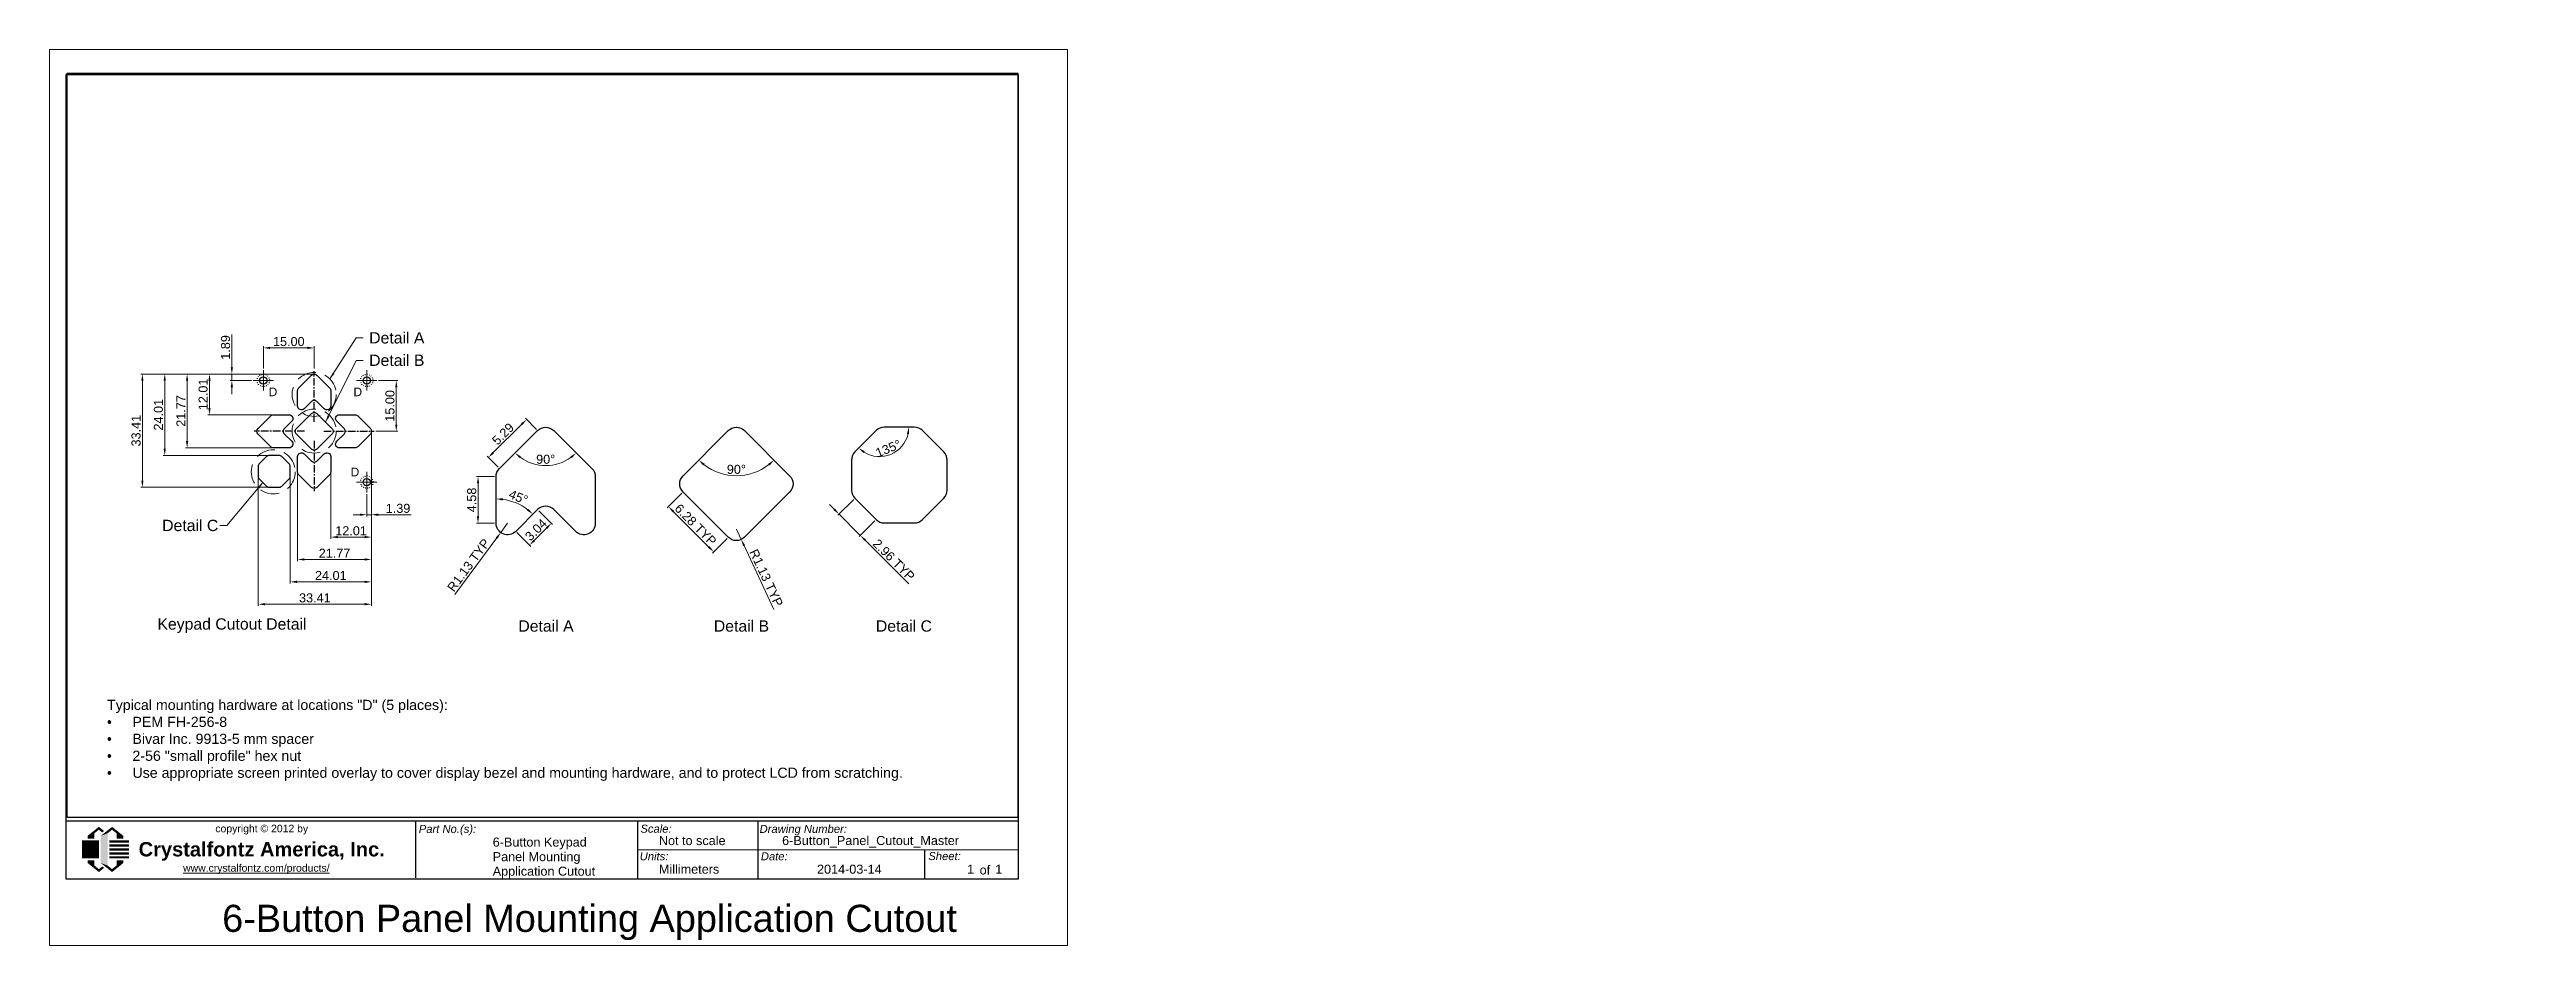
# Paper-space layout 'Panel Cutout' of a CAD drawing. Extents: x 40 to 588, y 23 to 221.
# The model-space entities are those that its viewports show. They can reach past a viewport. Long polylines and large blocks are cut down to what shows.
import ezdxf

# ---------------------------------------------------------------- set-up
doc = ezdxf.new("R2010")
doc.units = 0
for name, pattern in [('CENTER', [2, 1.25, -0.25, 0.25, -0.25]), ('CENTER2', [28.575, 19.05, -3.175, 3.175, -3.175]), ('DOT', [0.25, 0, -0.25]), ('HIDDEN2', [4.7625, 3.175, -1.5875])]:
    doc.linetypes.add(name, pattern=pattern)
doc.layers.get('0').update_dxf_attribs({"linetype": 'CONTINUOUS'})
doc.layers.get('DEFPOINTS').update_dxf_attribs({"color": 252, "linetype": 'CONTINUOUS'})
for name, color, linetype, lineweight in [('-Dim_mm', 5, 'CONTINUOUS', 13), ('-Text', 7, 'CONTINUOUS', 9), ('CENTER', 1, 'CENTER2', 9), ('Detail Circle', 132, 'HIDDEN2', 20)]:
    doc.layers.add(name, color=color, linetype=linetype, lineweight=lineweight)
for name, color, linetype in [('Border-MO', 5, 'CONTINUOUS'), ('METAL', 7, 'CONTINUOUS'), ('Red Logo', 1, 'CONTINUOUS')]:
    doc.layers.add(name, color=color, linetype=linetype)
doc.layers.add('VIEWPORT', color=8, linetype='CONTINUOUS', plot=False)
doc.styles.add('ARIAL', font='arial.ttf')
doc.styles.get("Standard").update_dxf_attribs({"font": 'arial.ttf'})
doc.styles.add('STYLE1', font='arial.ttf')
doc.dimstyles.new('Cfontz_mmL3X', dxfattribs={"dimtxt": 2.6666, "dimasz": 2, "dimexe": 0.5, "dimexo": 0.5, "dimgap": 0.5, "dimtad": 1, "dimlfac": 0.333333, "dimzin": 4, "dimdsep": 46, "dimtxsty": 'STYLE1', "dimcen": 3, "dimclrd": 256, "dimclre": 256, "dimclrt": 256, "dimadec": 0, "dimazin": 0, "dimtp": 0.5, "dimtm": 0.5, "dimtfac": 1, "dimtmove": 0, "dimatfit": 1, "dimfxl": 0, "dimtolj": 1, "dimtzin": 0, "dimlwd": -1, "dimlwe": -1, "dimarcsym": 0})
doc.dimstyles.new('Cfontz_mmLO', dxfattribs={"dimtxt": 2.6666, "dimasz": 2, "dimexe": 0.5, "dimexo": 0.5, "dimgap": 0.5, "dimtad": 1, "dimzin": 4, "dimdsep": 46, "dimtxsty": 'STYLE1', "dimcen": 3, "dimclrd": 256, "dimclre": 256, "dimclrt": 256, "dimadec": 0, "dimazin": 0, "dimtp": 0.5, "dimtm": 0.5, "dimtfac": 1, "dimtmove": 0, "dimatfit": 1, "dimfxl": 0, "dimtolj": 1, "dimtzin": 0, "dimlwd": -1, "dimlwe": -1, "dimarcsym": 0})
doc.dimstyles.new('Cfontz_mmLTXT', dxfattribs={"dimtxt": 3.333333, "dimasz": 2, "dimexe": 0.5, "dimexo": 0.5, "dimgap": 0.5, "dimtad": 1, "dimzin": 4, "dimdsep": 46, "dimtxsty": 'STYLE1', "dimcen": 3, "dimclrd": 256, "dimclre": 256, "dimclrt": 256, "dimadec": 0, "dimazin": 0, "dimtp": 0.5, "dimtm": 0.5, "dimtfac": 1, "dimtmove": 0, "dimatfit": 1, "dimfxl": 0, "dimtolj": 1, "dimtzin": 0, "dimlwd": -1, "dimlwe": -1, "dimarcsym": 0})

# ---------------------------------------------------------------- blocks, each defined once
blk = doc.blocks.new('CFA_BORDER_NO_REV')
at = {"layer": 'Border-MO'}
for p, q in [((210.82, 12.7), (0, 12.7)), ((77.39, 0.16), (77.39, 12.7)), ((126.45, 12.66), (126.45, 0)), ((153.22, 0), (153.22, 12.7)), ((210.82, 6.35), (126.45, 6.33)), ((190.04, 0), (190.04, 6.35))]:
    blk.add_line(p, q, dxfattribs=at)
blk.add_lwpolyline([(0, 0), (210.82, 0), (210.82, 177.8), (0, 177.8)], close=True, dxfattribs=at)
at = {"layer": 'Red Logo'}
for points in [[(4.78, 9.47), (7.28, 11.47), (6.28, 10.03), (7.28, 10.83)], [(7.28, 10.83), (8.03, 10.22), (7.28, 11.47), (8.43, 10.54)], [(7.69, 9.47), (10.19, 11.47), (9.19, 10.03), (10.19, 10.83)], [(10.19, 10.83), (10.19, 11.47), (11.69, 9.63), (12.69, 9.47)], [(3.53, 8.47), (7.31, 8.47), (3.53, 4.47), (7.31, 4.47)], [(6.28, 8.84), (4.78, 8.84), (6.28, 10.03), (4.78, 9.47)], [(7.69, 9.47), (7.69, 3.47), (9.19, 10.03), (9.19, 2.91)], [(9.56, 7.97), (9.56, 8.47), (13.94, 7.97), (13.94, 8.47)], [(9.56, 7.59), (9.56, 7.09), (13.94, 7.59), (13.94, 7.09)], [(9.56, 6.72), (9.56, 6.22), (13.94, 6.72), (13.94, 6.22)], [(9.56, 5.34), (9.56, 5.84), (13.94, 5.34), (13.94, 5.84)], [(11.19, 8.84), (11.19, 10.03), (11.69, 8.84), (11.69, 9.63)], [(11.69, 8.84), (11.69, 9.63), (12.69, 8.84), (12.69, 9.47)], [(4.78, 4.09), (6.28, 4.09), (4.78, 3.47), (6.28, 2.91)], [(4.78, 3.47), (7.28, 1.47), (6.28, 2.91), (7.28, 2.11)], [(7.28, 1.47), (7.28, 2.11), (8.43, 2.39), (8.03, 2.71)], [(7.69, 3.47), (10.19, 1.47), (9.19, 2.91), (10.19, 2.11)], [(9.56, 4.47), (9.56, 4.97), (13.94, 4.47), (13.94, 4.97)], [(10.19, 1.47), (10.19, 2.11), (12.69, 3.47), (11.69, 3.31)], [(11.19, 4.09), (11.69, 4.09), (11.19, 2.91), (11.69, 3.31)], [(11.69, 4.09), (11.69, 3.31), (12.69, 4.09), (12.69, 3.47)]]:
    blk.add_solid(points, dxfattribs=at)
at = {"layer": '-Text', "attachment_point": 1}
for s, insert, char_height, width in [('copyright © 2012 by', (33.06, 11.92), 1.65, 20.9522), ('{\\fArial|b0|i1|c0|p34;Part No.(s):}', (78.08, 11.9), 1.778, 12.9428), ('{\\fArial|b0|i1|c0|p34;Scale:}', (127.13, 11.94), 1.778, 5.7923), ('{\\fArial|b0|i1|c0|p34;Drawing Number:}', (153.5, 11.9), 1.778, 20.0474), ('{\\fArial|b1|i0|c0|p34;Crystalfontz America, Inc.}', (16.08, 8.1), 3.175, 54.6748), ('{\\fArial|b0|i1|c0|p34;Units:}', (126.97, 5.84), 1.778, 5.7923), ('{\\fArial|b0|i1|c0|p34;Date:}', (153.78, 5.84), 1.778, 6.5003), ('{\\fArial|b0|i1|c0|p34;Sheet:}', (190.84, 5.89), 1.778, 6.8164), ('{\\Lwww.crystalfontz.com/products/}', (25.92, 3.2), 1.651, 34.0431), ('of', (202.2, 2.92), 2, 2.8831)]:
    blk.add_mtext(s, dxfattribs=dict(at, insert=insert, char_height=char_height, width=width))
blk = doc.blocks.new('CF_Border_2102_No_Rev_Box-3')
at = {"layer": 'Border-MO'}
h = blk.add_hatch(color=256, dxfattribs=at)
h.paths.add_polyline_path([(540.13, 169.03), (537.62, 166.52)])
edge = h.paths.add_edge_path()
edge.add_line((537.58, 166.33), (537.62, 166.52))
edge.add_line((537.58, 166.33), (537.62, 166.52))
edge = h.paths.add_edge_path()
edge.add_line((537.51, 165.65), (537.58, 166.33))
edge.add_line((537.51, 165.65), (537.58, 166.33))
edge = h.paths.add_edge_path()
edge.add_line((537.51, 162.15), (537.51, 165.65))
edge.add_line((537.51, 162.15), (537.51, 165.65))
edge = h.paths.add_edge_path()
edge.add_line((542.91, 162.15), (537.51, 162.15))
edge.add_line((542.91, 162.15), (537.51, 162.15))
edge = h.paths.add_edge_path()
edge.add_line((544.51, 163.75), (542.91, 162.15))
edge.add_line((544.51, 163.75), (542.91, 162.15))
edge = h.paths.add_edge_path()
edge.add_line((544.51, 169.15), (544.51, 163.75))
edge.add_line((544.51, 169.15), (544.51, 163.75))
edge = h.paths.add_edge_path()
edge.add_line((541.01, 169.15), (544.51, 169.15))
edge.add_line((541.01, 169.15), (544.51, 169.15))
edge = h.paths.add_edge_path()
edge.add_line((540.33, 169.08), (541.01, 169.15))
edge.add_line((540.33, 169.08), (541.01, 169.15))
edge = h.paths.add_edge_path()
edge.add_line((540.13, 169.03), (540.33, 169.08))
edge.add_line((540.13, 169.03), (540.33, 169.08))
blk.add_blockref('CFA_BORDER_NO_REV', (0, 0), dxfattribs=at)
for tag, p in [('CFAH1234X-XXX-XX', (94.43, 10.3)), ('CFAH1234X-XXX-XX', (94.43, 7.08)), ('CFAH1234X-XXX-XX', (94.43, 3.87)), ('NOT_TO_SCALE', (131.21, 7.43)), ('CFAH1234X_MASTER', (158.48, 7.44)), ('CFAH1234X-XXX-XX', (94.43, 0.66)), ('MILLIMETERS', (131.21, 1.1)), ('2012/01/01', (166.21, 1.1)), ('1', (199.43, 1.1)), ('1', (205.65, 1.1))]:
    blk.add_attdef(tag, p, '', height=2)
blk = doc.blocks.new('*D49')
at = {"layer": '-Dim_mm', "transparency": 16777216}
for p, q in [((1414.66, 77.05), (1414.66, 83.65)), ((1416.66, 83.15), (1427.66, 83.15)), ((1429.66, 77.05), (1429.66, 83.65))]:
    blk.add_line(p, q, dxfattribs=at)
for points in [[(1416.66, 83.49), (1416.66, 82.82), (1414.66, 83.15)], [(1427.66, 83.49), (1427.66, 82.82), (1429.66, 83.15)]]:
    blk.add_solid(points, dxfattribs=at)
at = {"layer": 'DEFPOINTS', "color": 0, "transparency": 16777216}
for p in [(1429.66, 83.15), (1414.66, 76.55), (1429.66, 76.55)]:
    blk.add_point(p, dxfattribs=at)
at = {"layer": '-Dim_mm', "transparency": 16777216, "insert": (1422.16, 85.01), "char_height": 2.667, "attachment_point": 5, "style": 'STYLE1'}
blk.add_mtext('\\A1;15.00', dxfattribs=at)
blk = doc.blocks.new('*D50')
at = {"layer": '-Dim_mm', "transparency": 16777216}
for p, q in [((1448.66, 73.55), (1454.38, 73.55)), ((1453.88, 71.55), (1453.88, 60.55)), ((1447.85, 58.55), (1454.38, 58.55))]:
    blk.add_line(p, q, dxfattribs=at)
for points in [[(1453.55, 71.55), (1454.22, 71.55), (1453.88, 73.55)], [(1453.55, 60.55), (1454.22, 60.55), (1453.88, 58.55)]]:
    blk.add_solid(points, dxfattribs=at)
at = {"layer": 'DEFPOINTS', "color": 0, "transparency": 16777216}
for p in [(1448.16, 73.55), (1447.35, 58.55), (1453.88, 58.55)]:
    blk.add_point(p, dxfattribs=at)
at = {"layer": '-Dim_mm', "transparency": 16777216, "insert": (1452.02, 66.05), "char_height": 2.667, "attachment_point": 5, "rotation": 90, "style": 'STYLE1'}
blk.add_mtext('\\A1;15.00', dxfattribs=at)
blk = doc.blocks.new('*D51')
at = {"layer": '-Dim_mm', "transparency": 16777216}
for p, q in [((1405.36, 77.45), (1405.36, 87.13)), ((1429.16, 75.45), (1404.86, 75.45)), ((1411.16, 73.55), (1404.86, 73.55)), ((1405.36, 73.55), (1405.36, 75.45)), ((1405.36, 71.55), (1405.36, 69.55))]:
    blk.add_line(p, q, dxfattribs=at)
for points in [[(1405.02, 77.45), (1405.69, 77.45), (1405.36, 75.45)], [(1405.02, 71.55), (1405.69, 71.55), (1405.36, 73.55)]]:
    blk.add_solid(points, dxfattribs=at)
at = {"layer": 'DEFPOINTS', "color": 0, "transparency": 16777216}
for p in [(1405.36, 73.55), (1411.66, 73.55), (1429.66, 75.45)]:
    blk.add_point(p, dxfattribs=at)
at = {"layer": '-Dim_mm', "transparency": 16777216, "insert": (1403.5, 83.29), "char_height": 2.667, "attachment_point": 5, "rotation": 90, "style": 'STYLE1'}
blk.add_mtext('\\A1;1.89', dxfattribs=at)
blk = doc.blocks.new('*D52')
at = {"layer": '-Dim_mm', "transparency": 16777216}
for p, q in [((1429.16, 75.45), (1398.26, 75.45)), ((1398.76, 73.45), (1398.76, 65.43)), ((1417.12, 63.43), (1398.26, 63.43))]:
    blk.add_line(p, q, dxfattribs=at)
for points in [[(1398.42, 73.45), (1399.09, 73.45), (1398.76, 75.45)], [(1398.42, 65.43), (1399.09, 65.43), (1398.76, 63.43)]]:
    blk.add_solid(points, dxfattribs=at)
at = {"layer": 'DEFPOINTS', "color": 0, "transparency": 16777216}
for p in [(1429.66, 75.45), (1398.76, 63.43), (1417.62, 63.43)]:
    blk.add_point(p, dxfattribs=at)
at = {"layer": '-Dim_mm', "transparency": 16777216, "insert": (1396.9, 69.44), "char_height": 2.667, "attachment_point": 5, "rotation": 90, "style": 'STYLE1'}
blk.add_mtext('\\A1;12.01', dxfattribs=at)
blk = doc.blocks.new('*D53')
at = {"layer": '-Dim_mm', "transparency": 16777216}
for p, q in [((1429.16, 75.45), (1391.66, 75.45)), ((1392.16, 73.45), (1392.16, 55.67)), ((1417.12, 53.67), (1391.66, 53.67))]:
    blk.add_line(p, q, dxfattribs=at)
for points in [[(1391.82, 73.45), (1392.49, 73.45), (1392.16, 75.45)], [(1391.82, 55.67), (1392.49, 55.67), (1392.16, 53.67)]]:
    blk.add_solid(points, dxfattribs=at)
at = {"layer": 'DEFPOINTS', "color": 0, "transparency": 16777216}
for p in [(1429.66, 75.45), (1392.16, 53.67), (1417.62, 53.67)]:
    blk.add_point(p, dxfattribs=at)
at = {"layer": '-Dim_mm', "transparency": 16777216, "insert": (1390.32, 64.56), "char_height": 2.667, "attachment_point": 5, "rotation": 90, "style": 'STYLE1'}
blk.add_mtext('\\A1;21.77', dxfattribs=at)
blk = doc.blocks.new('*D54')
at = {"layer": '-Dim_mm', "transparency": 16777216}
for p, q in [((1429.16, 75.45), (1385.06, 75.45)), ((1385.56, 73.45), (1385.56, 53.44)), ((1415.86, 51.44), (1385.06, 51.44))]:
    blk.add_line(p, q, dxfattribs=at)
for points in [[(1385.22, 73.45), (1385.89, 73.45), (1385.56, 75.45)], [(1385.22, 53.44), (1385.89, 53.44), (1385.56, 51.44)]]:
    blk.add_solid(points, dxfattribs=at)
at = {"layer": 'DEFPOINTS', "color": 0, "transparency": 16777216}
for p in [(1429.66, 75.45), (1385.56, 51.44), (1416.36, 51.44)]:
    blk.add_point(p, dxfattribs=at)
at = {"layer": '-Dim_mm', "transparency": 16777216, "insert": (1383.7, 63.44), "char_height": 2.667, "attachment_point": 5, "rotation": 90, "style": 'STYLE1'}
blk.add_mtext('\\A1;24.01', dxfattribs=at)
blk = doc.blocks.new('*D55')
at = {"layer": '-Dim_mm', "transparency": 16777216}
for p, q in [((1429.16, 75.45), (1378.46, 75.45)), ((1378.96, 73.45), (1378.96, 44.04)), ((1415.86, 42.04), (1378.46, 42.04))]:
    blk.add_line(p, q, dxfattribs=at)
for points in [[(1378.62, 73.45), (1379.29, 73.45), (1378.96, 75.45)], [(1378.62, 44.04), (1379.29, 44.04), (1378.96, 42.04)]]:
    blk.add_solid(points, dxfattribs=at)
at = {"layer": 'DEFPOINTS', "color": 0, "transparency": 16777216}
for p in [(1429.66, 75.45), (1378.96, 42.04), (1416.36, 42.04)]:
    blk.add_point(p, dxfattribs=at)
at = {"layer": '-Dim_mm', "transparency": 16777216, "insert": (1377.1, 58.74), "char_height": 2.667, "attachment_point": 5, "rotation": 90, "style": 'STYLE1'}
blk.add_mtext('\\A1;33.41', dxfattribs=at)
blk = doc.blocks.new('*D56')
at = {"layer": '-Dim_mm', "transparency": 16777216}
for p, q in [((1446.55, 58.05), (1446.55, 33.45)), ((1445.16, 40.05), (1445.16, 33.45)), ((1443.16, 33.95), (1441.16, 33.95)), ((1445.16, 33.95), (1446.55, 33.95)), ((1448.55, 33.95), (1458.23, 33.95))]:
    blk.add_line(p, q, dxfattribs=at)
for points in [[(1443.16, 34.29), (1443.16, 33.62), (1445.16, 33.95)], [(1448.55, 34.29), (1448.55, 33.62), (1446.55, 33.95)]]:
    blk.add_solid(points, dxfattribs=at)
at = {"layer": 'DEFPOINTS', "color": 0, "transparency": 16777216}
for p in [(1446.55, 58.55), (1445.16, 40.55), (1446.55, 33.95)]:
    blk.add_point(p, dxfattribs=at)
at = {"layer": '-Dim_mm', "transparency": 16777216, "insert": (1454.39, 35.81), "char_height": 2.667, "attachment_point": 5, "style": 'STYLE1'}
blk.add_mtext('\\A1;1.39', dxfattribs=at)
blk = doc.blocks.new('*D57')
at = {"layer": '-Dim_mm', "transparency": 16777216}
for p, q in [((1446.55, 58.05), (1446.55, 26.85)), ((1434.54, 46.02), (1434.54, 26.85)), ((1436.54, 27.35), (1444.55, 27.35))]:
    blk.add_line(p, q, dxfattribs=at)
for points in [[(1436.54, 27.69), (1436.54, 27.02), (1434.54, 27.35)], [(1444.55, 27.69), (1444.55, 27.02), (1446.55, 27.35)]]:
    blk.add_solid(points, dxfattribs=at)
at = {"layer": 'DEFPOINTS', "color": 0, "transparency": 16777216}
for p in [(1446.55, 58.55), (1434.54, 46.52), (1446.55, 27.35)]:
    blk.add_point(p, dxfattribs=at)
at = {"layer": '-Dim_mm', "transparency": 16777216, "insert": (1440.54, 29.21), "char_height": 2.667, "attachment_point": 5, "style": 'STYLE1'}
blk.add_mtext('\\A1;12.01', dxfattribs=at)
blk = doc.blocks.new('*D58')
at = {"layer": '-Dim_mm', "transparency": 16777216}
for p, q in [((1446.55, 58.05), (1446.55, 20.25)), ((1424.77, 46.02), (1424.77, 20.25)), ((1426.77, 20.75), (1444.55, 20.75))]:
    blk.add_line(p, q, dxfattribs=at)
for points in [[(1426.77, 21.09), (1426.77, 20.42), (1424.77, 20.75)], [(1444.55, 21.09), (1444.55, 20.42), (1446.55, 20.75)]]:
    blk.add_solid(points, dxfattribs=at)
at = {"layer": 'DEFPOINTS', "color": 0, "transparency": 16777216}
for p in [(1446.55, 58.55), (1424.77, 46.52), (1446.55, 20.75)]:
    blk.add_point(p, dxfattribs=at)
at = {"layer": '-Dim_mm', "transparency": 16777216, "insert": (1435.66, 22.59), "char_height": 2.667, "attachment_point": 5, "style": 'STYLE1'}
blk.add_mtext('\\A1;21.77', dxfattribs=at)
blk = doc.blocks.new('*D59')
at = {"layer": '-Dim_mm', "transparency": 16777216}
for p, q in [((1446.55, 58.05), (1446.55, 13.65)), ((1422.54, 44.76), (1422.54, 13.65)), ((1424.54, 14.15), (1444.55, 14.15))]:
    blk.add_line(p, q, dxfattribs=at)
for points in [[(1424.54, 14.49), (1424.54, 13.82), (1422.54, 14.15)], [(1444.55, 14.49), (1444.55, 13.82), (1446.55, 14.15)]]:
    blk.add_solid(points, dxfattribs=at)
at = {"layer": 'DEFPOINTS', "color": 0, "transparency": 16777216}
for p in [(1446.55, 58.55), (1422.54, 45.26), (1446.55, 14.15)]:
    blk.add_point(p, dxfattribs=at)
at = {"layer": '-Dim_mm', "transparency": 16777216, "insert": (1434.55, 16.01), "char_height": 2.667, "attachment_point": 5, "style": 'STYLE1'}
blk.add_mtext('\\A1;24.01', dxfattribs=at)
blk = doc.blocks.new('*D60')
at = {"layer": '-Dim_mm', "transparency": 16777216}
for p, q in [((1446.55, 58.05), (1446.55, 7.05)), ((1413.14, 44.76), (1413.14, 7.05)), ((1415.14, 7.55), (1444.55, 7.55))]:
    blk.add_line(p, q, dxfattribs=at)
for points in [[(1415.14, 7.89), (1415.14, 7.22), (1413.14, 7.55)], [(1444.55, 7.89), (1444.55, 7.22), (1446.55, 7.55)]]:
    blk.add_solid(points, dxfattribs=at)
at = {"layer": 'DEFPOINTS', "color": 0, "transparency": 16777216}
for p in [(1446.55, 58.55), (1413.14, 45.26), (1446.55, 7.55)]:
    blk.add_point(p, dxfattribs=at)
at = {"layer": '-Dim_mm', "transparency": 16777216, "insert": (1429.85, 9.41), "char_height": 2.667, "attachment_point": 5, "style": 'STYLE1'}
blk.add_mtext('\\A1;33.41', dxfattribs=at)
blk = doc.blocks.new('*D61')
at = {"layer": '-Dim_mm', "transparency": 16777216}
blk.add_arc((1497.96, 61.16), 12.73, 233.8699, 306.1301, dxfattribs=at)
for points in [[(1490.24, 50.63), (1490.67, 51.13), (1488.94, 52.18)], [(1505.25, 51.13), (1505.68, 50.63), (1506.98, 52.18)]]:
    blk.add_solid(points, dxfattribs=at)
at = {"layer": 'DEFPOINTS', "color": 0, "transparency": 16777216}
for p in [(1495.57, 58.78), (1500.35, 58.78), (1484.32, 47.59), (1494.66, 48.87), (1511.6, 47.59)]:
    blk.add_point(p, dxfattribs=at)
at = {"layer": '-Dim_mm', "transparency": 16777216, "insert": (1497.96, 50.29), "char_height": 2.667, "attachment_point": 5, "style": 'STYLE1'}
blk.add_mtext('\\A1;90°', dxfattribs=at)
blk = doc.blocks.new('*D62')
at = {"layer": '-Dim_mm', "transparency": 16777216}
blk.add_arc((1483.32, 23.24), 15.37, 52.46082, 82.53918, dxfattribs=at)
for points in [[(1485.29, 38.15), (1485.34, 38.81), (1483.32, 38.61)], [(1492.9, 35.68), (1492.46, 35.18), (1494.19, 34.11)]]:
    blk.add_solid(points, dxfattribs=at)
at = {"layer": 'DEFPOINTS', "color": 0, "transparency": 16777216}
for p in [(1483.32, 45.18), (1491, 36.55), (1483.32, 31.43), (1495.56, 35.48), (1489.11, 29.03)]:
    blk.add_point(p, dxfattribs=at)
at = {"layer": '-Dim_mm', "transparency": 16777216, "insert": (1489.91, 39.15), "char_height": 2.667, "attachment_point": 5, "rotation": 337.5, "style": 'STYLE1'}
blk.add_mtext('\\A1;45°', dxfattribs=at)
blk = doc.blocks.new('*D63')
at = {"layer": '-Dim_mm', "transparency": 16777216}
for p, q in [((1482.82, 45.18), (1477.5, 45.18)), ((1478, 33.43), (1478, 43.18)), ((1482.82, 31.43), (1477.5, 31.43))]:
    blk.add_line(p, q, dxfattribs=at)
for points in [[(1477.67, 43.18), (1478.33, 43.18), (1478, 45.18)], [(1477.67, 33.43), (1478.33, 33.43), (1478, 31.43)]]:
    blk.add_solid(points, dxfattribs=at)
at = {"layer": 'DEFPOINTS', "color": 0, "transparency": 16777216}
for p in [(1478, 45.18), (1483.32, 45.18), (1483.32, 31.43)]:
    blk.add_point(p, dxfattribs=at)
at = {"layer": '-Dim_mm', "transparency": 16777216, "insert": (1476.14, 38.3), "char_height": 2.667, "attachment_point": 5, "rotation": 90, "style": 'STYLE1'}
blk.add_mtext('\\A1;4.58', dxfattribs=at)
blk = doc.blocks.new('*D64')
at = {"layer": '-Dim_mm', "transparency": 16777216}
for p, q in [((1482.48, 52.27), (1490.89, 60.64)), ((1495.21, 59.13), (1491.96, 62.41)), ((1483.96, 47.94), (1480.71, 51.21))]:
    blk.add_line(p, q, dxfattribs=at)
for points in [[(1490.66, 60.88), (1491.13, 60.4), (1492.31, 62.05)], [(1482.24, 52.5), (1482.72, 52.03), (1481.06, 50.86)]]:
    blk.add_solid(points, dxfattribs=at)
at = {"layer": 'DEFPOINTS', "color": 0, "transparency": 16777216}
for p in [(1492.31, 62.05), (1495.57, 58.78), (1484.32, 47.59)]:
    blk.add_point(p, dxfattribs=at)
at = {"layer": '-Dim_mm', "transparency": 16777216, "insert": (1485.37, 57.77), "char_height": 2.667, "attachment_point": 5, "rotation": 44.85775, "style": 'STYLE1'}
blk.add_mtext('\\A1;5.29', dxfattribs=at)
blk = doc.blocks.new('*D65')
at = {"layer": '-Dim_mm', "transparency": 16777216}
for p, q in [((1494.59, 26.38), (1498.22, 30)), ((1495.91, 35.13), (1499.98, 31.06)), ((1489.46, 28.68), (1493.53, 24.61))]:
    blk.add_line(p, q, dxfattribs=at)
for points in [[(1497.98, 30.23), (1498.45, 29.76), (1499.63, 31.41)], [(1494.36, 26.61), (1494.83, 26.14), (1493.18, 24.96)]]:
    blk.add_solid(points, dxfattribs=at)
at = {"layer": 'DEFPOINTS', "color": 0, "transparency": 16777216}
for p in [(1495.56, 35.48), (1499.63, 31.41), (1489.11, 29.03)]:
    blk.add_point(p, dxfattribs=at)
at = {"layer": '-Dim_mm', "transparency": 16777216, "insert": (1495.09, 29.5), "char_height": 2.667, "attachment_point": 5, "rotation": 45, "style": 'STYLE1'}
blk.add_mtext('\\A1;3.04', dxfattribs=at)
blk = doc.blocks.new('*D66')
at = {"layer": '-Dim_mm', "transparency": 16777216}
for p, q in [((1486.71, 31.43), (1484.69, 28.7)), ((1483.5, 27.1), (1471.12, 10.42))]:
    blk.add_line(p, q, dxfattribs=at)
blk.add_solid([(1483.23, 27.3), (1483.77, 26.9), (1484.69, 28.7)], dxfattribs=at)
at = {"layer": 'DEFPOINTS', "color": 0, "transparency": 16777216}
for p in [(1486.71, 31.43), (1484.69, 28.7)]:
    blk.add_point(p, dxfattribs=at)
at = {"layer": '-Dim_mm', "transparency": 16777216, "insert": (1475.22, 19.07), "char_height": 2.6666, "attachment_point": 5, "rotation": 53.42897, "style": 'STYLE1'}
blk.add_mtext('\\A1;R1.13 TYP', dxfattribs=at)
blk = doc.blocks.new('*D67')
at = {"layer": '-Dim_mm', "transparency": 16777216}
blk.add_arc((1554.23, 61.15), 15.69, 232.30696, 307.69304, dxfattribs=at)
for points in [[(1544.42, 48.48), (1544.86, 48.98), (1543.14, 50.06)], [(1563.61, 48.98), (1564.05, 48.48), (1565.33, 50.06)]]:
    blk.add_solid(points, dxfattribs=at)
at = {"layer": 'DEFPOINTS', "color": 0, "transparency": 16777216}
for p in [(1551.84, 58.75), (1556.63, 58.75), (1538.52, 45.44), (1550.17, 45.99), (1569.95, 45.44)]:
    blk.add_point(p, dxfattribs=at)
at = {"layer": '-Dim_mm', "transparency": 16777216, "insert": (1554.23, 47.32), "char_height": 2.667, "attachment_point": 5, "style": 'STYLE1'}
blk.add_mtext('\\A1;90°', dxfattribs=at)
blk = doc.blocks.new('*D68')
at = {"layer": '-Dim_mm', "transparency": 16777216}
for p, q in [((1538.16, 40.28), (1533.85, 35.97)), ((1546.11, 24.42), (1535.62, 34.91)), ((1551.48, 26.97), (1547.17, 22.65))]:
    blk.add_line(p, q, dxfattribs=at)
for points in [[(1535.86, 35.15), (1535.38, 34.67), (1534.21, 36.32)], [(1546.34, 24.66), (1545.87, 24.19), (1547.52, 23.01)]]:
    blk.add_solid(points, dxfattribs=at)
at = {"layer": 'DEFPOINTS', "color": 0, "transparency": 16777216}
for p in [(1538.52, 40.64), (1534.21, 36.32), (1551.84, 27.32)]:
    blk.add_point(p, dxfattribs=at)
at = {"layer": '-Dim_mm', "transparency": 16777216, "insert": (1542.18, 30.98), "char_height": 2.6666, "attachment_point": 5, "rotation": 315, "style": 'STYLE1'}
blk.add_mtext('\\A1;6.28 TYP', dxfattribs=at)
blk = doc.blocks.new('*D69')
at = {"layer": '-Dim_mm', "transparency": 16777216}
for p, q in [((1554.23, 29.72), (1555.67, 26.64)), ((1556.52, 24.83), (1565.31, 6.02))]:
    blk.add_line(p, q, dxfattribs=at)
blk.add_solid([(1556.82, 24.97), (1556.22, 24.69), (1555.67, 26.64)], dxfattribs=at)
at = {"layer": 'DEFPOINTS', "color": 0, "transparency": 16777216}
for p in [(1554.23, 29.72), (1555.67, 26.64)]:
    blk.add_point(p, dxfattribs=at)
at = {"layer": '-Dim_mm', "transparency": 16777216, "insert": (1563.03, 15.31), "char_height": 2.6666, "attachment_point": 5, "rotation": 295.05065, "style": 'STYLE1'}
blk.add_mtext('\\A1;R1.13 TYP', dxfattribs=at)
blk = doc.blocks.new('*D70')
at = {"layer": '-Dim_mm', "transparency": 16777216}
for p, q in [((1583.11, 35.56), (1581.69, 36.97)), ((1588.84, 38.45), (1584.17, 33.79)), ((1584.52, 34.14), (1590.8, 27.87)), ((1595.11, 32.18), (1590.44, 27.51)), ((1592.21, 26.45), (1605.12, 13.54))]:
    blk.add_line(p, q, dxfattribs=at)
for points in [[(1583.34, 35.79), (1582.87, 35.32), (1584.52, 34.14)], [(1592.45, 26.69), (1591.97, 26.22), (1590.8, 27.87)]]:
    blk.add_solid(points, dxfattribs=at)
at = {"layer": 'DEFPOINTS', "color": 0, "transparency": 16777216}
for p in [(1589.19, 38.81), (1595.46, 32.53), (1590.8, 27.87)]:
    blk.add_point(p, dxfattribs=at)
at = {"layer": '-Dim_mm', "transparency": 16777216, "insert": (1600.69, 20.61), "char_height": 2.6666, "attachment_point": 5, "rotation": 315, "style": 'STYLE1'}
blk.add_mtext('\\A1;2.96 TYP', dxfattribs=at)
blk = doc.blocks.new('*D71')
at = {"layer": '-Dim_mm', "transparency": 16777216}
blk.add_arc((1596.46, 59.75), 8.65, 238.27666, 346.72334, dxfattribs=at)
for points in [[(1604.54, 57.8), (1605.21, 57.72), (1605.11, 59.75)], [(1591.7, 52.13), (1592.11, 52.65), (1590.34, 53.63)]]:
    blk.add_solid(points, dxfattribs=at)
at = {"layer": 'DEFPOINTS', "color": 0, "transparency": 16777216}
for p in [(1492.21, 59.75), (1595.46, 58.75), (1623.72, 59.75), (1589.19, 52.48), (1596.46, 51.1)]:
    blk.add_point(p, dxfattribs=at)
at = {"layer": '-Dim_mm', "transparency": 16777216, "insert": (1599.05, 53.48), "char_height": 2.667, "attachment_point": 5, "rotation": 22.5, "style": 'STYLE1'}
blk.add_mtext('\\A1;135°', dxfattribs=at)

msp = doc.modelspace()

# ---------------------------------------------------------------- linework, layer by layer
at = {"layer": 'CENTER'}
for p, q in [((1411.656, 73.552), (1417.656, 73.552)), ((1414.656, 70.552), (1414.656, 76.552)), ((1442.156, 73.552), (1448.156, 73.552)), ((1445.156, 70.552), (1445.156, 76.552)), ((1445.156, 40.552), (1445.156, 46.552)), ((1442.156, 43.552), (1448.156, 43.552))]:
    msp.add_line(p, q, dxfattribs=at)
at = {"layer": 'Detail Circle'}
for centre in [(1429.656, 69.445), (1429.656, 58.626), (1417.586, 46.61)]:
    msp.add_circle(centre, 6.497, dxfattribs=at)
at = {"layer": 'METAL', "linetype": 'CENTER'}
for p, q in [((1429.656, 61.384), (1429.656, 76.25)), ((1426.824, 58.552), (1411.958, 58.552)), ((1432.488, 58.552), (1447.354, 58.552)), ((1429.656, 55.72), (1429.656, 40.854))]:
    msp.add_line(p, q, dxfattribs=at)
at = {"layer": 'METAL', "linetype": 'Continuous'}
for points in [[(1430.455, 67.35, 0.4142136), (1428.856, 67.35), (1426.705, 65.2, -0.6681786), (1424.775, 66), (1424.775, 70.583, -0.1995577), (1425.108, 71.385), (1428.858, 75.116, -0.41276), (1430.453, 75.116), (1434.203, 71.385, -0.1995577), (1434.537, 70.583), (1434.537, 66, -0.6681786), (1432.606, 65.2)], [(1420.857, 59.352, 0.4142136), (1420.857, 57.752), (1423.008, 55.602, -0.6681786), (1422.208, 53.671), (1417.624, 53.671, -0.1995577), (1416.823, 54.004), (1413.091, 57.754, -0.41276), (1413.091, 59.35), (1416.823, 63.1, -0.1995577), (1417.624, 63.433), (1422.208, 63.433, -0.6681786), (1423.008, 61.502)], [(1428.856, 63.791, -0.4142136), (1430.455, 63.791), (1434.895, 59.352, -0.4142136), (1434.895, 57.752), (1430.455, 53.313, -0.4142136), (1428.856, 53.313), (1424.417, 57.752, -0.4142136), (1424.417, 59.352)], [(1438.454, 57.752, 0.4142136), (1438.454, 59.352), (1436.304, 61.502, -0.6681786), (1437.103, 63.433), (1441.687, 63.433, -0.1995577), (1442.489, 63.1), (1446.22, 59.35, -0.41276), (1446.22, 57.754), (1442.489, 54.004, -0.1995577), (1441.687, 53.671), (1437.103, 53.671, -0.6681786), (1436.304, 55.602)], [(1500.36, 35.482, 0.4142136), (1495.561, 35.482), (1489.11, 29.03, -0.6681786), (1483.318, 31.43), (1483.318, 45.18, -0.1995577), (1484.317, 47.585), (1495.567, 58.779, -0.41276), (1500.354, 58.779), (1511.604, 47.585, -0.1995577), (1512.604, 45.18), (1512.604, 31.43, -0.6681786), (1506.811, 29.03)], [(1551.836, 58.753, -0.4142136), (1556.634, 58.753), (1569.952, 45.435, -0.4142136), (1569.952, 40.637), (1556.634, 27.319, -0.4142136), (1551.836, 27.319), (1538.518, 40.637, -0.4142136), (1538.518, 45.435)], [(1616.401, 50.08, 0.1989124), (1615.407, 52.479), (1609.133, 58.753, 0.1989124), (1606.734, 59.747), (1597.862, 59.747, 0.1989124), (1595.463, 58.753), (1589.189, 52.479, 0.1989124), (1588.195, 50.08), (1588.195, 41.208, 0.1989124), (1589.189, 38.808), (1595.463, 32.535, 0.1989124), (1597.862, 31.541), (1606.734, 31.541, 0.1989124), (1609.133, 32.535), (1615.407, 38.808, 0.1989124), (1616.401, 41.208)], [(1422.543, 48.217, 0.1989124), (1422.211, 49.016), (1420.12, 51.108, 0.1989124), (1419.32, 51.439), (1416.363, 51.439, 0.1989124), (1415.563, 51.108), (1413.472, 49.016, 0.1989124), (1413.141, 48.217), (1413.141, 45.259, 0.1989124), (1413.472, 44.459), (1415.563, 42.368, 0.1989124), (1416.363, 42.037), (1419.32, 42.037, 0.1989124), (1420.12, 42.368), (1422.211, 44.459, 0.1989124), (1422.543, 45.259)], [(1428.856, 49.753, 0.4142136), (1430.455, 49.753), (1432.606, 51.904, -0.6681786), (1434.537, 51.104), (1434.537, 46.521, -0.1995577), (1434.203, 45.719), (1430.453, 41.987, -0.41276), (1428.858, 41.987), (1425.108, 45.719, -0.1995577), (1424.775, 46.521), (1424.775, 51.104, -0.6681786), (1426.705, 51.904)]]:
    msp.add_lwpolyline(points, format="xyb", close=True, dxfattribs=at)
at = {"layer": 'METAL', "linetype": 'DOT'}
for centre in [(1414.656, 73.552), (1445.156, 73.552), (1445.156, 43.552)]:
    msp.add_circle(centre, 1.829, dxfattribs=at)
at = {"layer": 'METAL', "linetype": 'Continuous'}
for centre in [(1414.656, 73.552), (1445.156, 73.552), (1445.156, 43.552)]:
    msp.add_circle(centre, 1.08, dxfattribs=at)
at = {"layer": 'VIEWPORT'}
msp.add_lwpolyline([(1356.726, 164.189), (1637.285, 164.189), (1637.285, -55.375), (1356.726, -55.375)], close=True, dxfattribs=at)

# ---------------------------------------------------------------- texts
at = {"layer": '-Text', "linetype": 'Continuous', "style": 'ARIAL'}
for p in [(1416.205, 68.91), (1441.237, 68.91), (1440.403, 45.281)]:
    msp.add_text('D', height=2.54, dxfattribs=at).set_placement(p)
at = {"layer": '-Text', "style": 'STYLE1'}
for s, insert, char_height, attachment_point in [(' Detail A', (1444.586, 86.103), 3.3333, 4), (' Detail B', (1444.586, 79.487), 3.3333, 4), (' Detail C', (1401.357, 30.769), 3.3333, 6), ('Keypad Cutout Detail ', (1383.394, 1.227), 3.33333, 4), (' Detail A', (1488.603, 1.105), 3.3333, 4), (' Detail B', (1546.283, 1.105), 3.3333, 4), (' Detail C', (1594.096, 1.105), 3.3333, 4)]:
    msp.add_mtext(s, dxfattribs=dict(at, insert=insert, char_height=char_height, attachment_point=attachment_point))
at = {"layer": '-Text', "insert": (1368.516, -20.646), "char_height": 3, "width": 247.99708, "attachment_point": 1}
msp.add_mtext('{\\C7;Typical mounting hardware at locations "D" (5 places):\\P\\pi-7.5,l7.5,t7.5;{\\fSymbol|b0|i0|c2|p18;·^I}PEM FH-256-8\\P{\\fSymbol|b0|i0|c2|p18;·^I}Bivar Inc. 9913-5 mm spacer\\P{\\fSymbol|b0|i0|c2|p18;·^I}2-56 "small profile" hex nut\\P{\\fSymbol|b0|i0|c2|p18;·^I}Use appropriate screen printed overlay to cover display bezel and mounting hardware, and to protect LCD from scratching. }', dxfattribs=at)
at = {"layer": 'DEFPOINTS', "insert": (1510.905, -81.092), "char_height": 8, "width": 285.2267, "attachment_point": 2}
msp.add_mtext('6-Button Panel Mounting Application Cutout', dxfattribs=at)

# ---------------------------------------------------------------- dimensions: what is measured, and where the dimension line sits
at = {"layer": '-Dim_mm'}
dim = msp.add_linear_dim(base=(1405.358, 73.552), p1=(1429.656, 75.446), p2=(1411.656, 73.552), angle=90, dimstyle='Cfontz_mmLO', dxfattribs=at)
dim.commit()
dim.dimension.update_dxf_attribs({"geometry": '*D51', "text_midpoint": (1405.358, 83.286), "dimtype": 160})
for base, p1, p2, picture, middle in [((1429.656, 83.152), (1414.656, 76.552), (1429.656, 76.552), '*D49', (1422.156, 85.013)), ((1446.549, 7.552), (1413.141, 45.259), (1446.549, 58.552), '*D60', (1429.845, 9.414)), ((1446.549, 14.152), (1422.543, 45.259), (1446.549, 58.552), '*D59', (1434.546, 16.013)), ((1446.549, 20.752), (1424.775, 46.521), (1446.549, 58.552), '*D58', (1435.662, 22.591)), ((1446.549, 27.352), (1434.537, 46.521), (1446.549, 58.552), '*D57', (1440.543, 29.213)), ((1446.549, 33.952), (1445.156, 40.552), (1446.549, 58.552), '*D56', (1454.39, 35.814))]:
    dim = msp.add_linear_dim(base=base, p1=p1, p2=p2, dimstyle='Cfontz_mmLO', dxfattribs=at)
    dim.commit()
    dim.dimension.update_dxf_attribs({"geometry": picture, "text_midpoint": middle})
for base, p1, p2, dimstyle, picture, middle in [((1378.958, 42.037), (1429.656, 75.446), (1416.363, 42.037), 'Cfontz_mmLO', '*D55', (1377.095, 58.741)), ((1385.558, 51.439), (1429.656, 75.446), (1416.363, 51.439), 'Cfontz_mmLO', '*D54', (1383.696, 63.442)), ((1392.1577, 53.6708), (1429.6557, 75.4455), (1417.6244, 53.6708), 'Cfontz_mmLO', '*D53', (1390.319, 64.5582)), ((1398.758, 63.433), (1429.656, 75.446), (1417.624, 63.433), 'Cfontz_mmLO', '*D52', (1396.896, 69.439)), ((1453.882, 58.552), (1448.156, 73.552), (1447.354, 58.552), 'Cfontz_mmLO', '*D50', (1452.021, 66.052)), ((1477.999, 45.18), (1483.318, 31.43), (1483.318, 45.18), 'Cfontz_mmL3X', '*D63', (1476.137, 38.305))]:
    dim = msp.add_linear_dim(base=base, p1=p1, p2=p2, angle=90, dimstyle=dimstyle, dxfattribs=at)
    dim.commit()
    dim.dimension.update_dxf_attribs({"geometry": picture, "text_midpoint": middle})
for p1, p2, distance, picture, middle in [((1484.317, 47.585), (1495.567, 58.779), 4.615, '*D64', (1485.374, 57.773)), ((1489.11, 29.03), (1495.561, 35.482), -5.754, '*D65', (1495.088, 29.504))]:
    dim = msp.add_aligned_dim(p1=p1, p2=p2, distance=distance, dimstyle='Cfontz_mmL3X', dxfattribs=at)
    dim.commit()
    dim.dimension.update_dxf_attribs({"geometry": picture, "text_midpoint": middle})
for base, line1, line2, picture, middle in [((1494.656, 48.869), ((1500.354, 58.779), (1511.604, 47.585)), ((1484.317, 47.585), (1495.567, 58.779)), '*D61', (1497.961, 50.294)), ((1596.456, 51.096), ((1492.207, 59.747), (1623.723, 59.747)), ((1595.463, 58.753), (1589.189, 52.479)), '*D71', (1599.054, 53.476)), ((1550.173, 45.994), ((1556.634, 58.753), (1569.952, 45.435)), ((1538.518, 45.435), (1551.836, 58.753)), '*D67', (1554.235, 47.321)), ((1491.003, 36.549), ((1495.561, 35.482), (1489.11, 29.03)), ((1483.318, 31.43), (1483.318, 45.18)), '*D62', (1489.91, 39.153))]:
    dim = msp.add_angular_dim_2l(base=base, line1=line1, line2=line2, dimstyle='Cfontz_mmL3X', dxfattribs=at)
    dim.commit()
    dim.dimension.update_dxf_attribs({"geometry": picture, "text_midpoint": middle})
for p1, p2, distance, picture, middle in [((1551.836, 27.319), (1538.518, 40.637), 6.098, '*D68', (1542.181, 30.982)), ((1589.189, 38.808), (1595.463, 32.535), -6.6, '*D70', (1600.689, 20.607))]:
    dim = msp.add_aligned_dim(p1=p1, p2=p2, distance=distance, text='<> TYP', dimstyle='Cfontz_mmL3X', dxfattribs=at)
    dim.commit()
    dim.dimension.update_dxf_attribs({"geometry": picture, "text_midpoint": middle})
for center, mpoint, picture, middle in [((1486.711, 31.43), (1484.689, 28.705), '*D66', (1475.219, 19.066)), ((1554.235, 29.718), (1555.671, 26.645), '*D69', (1563.025, 15.309))]:
    dim = msp.add_radius_dim(center=center, mpoint=mpoint, text='<> TYP', dimstyle='Cfontz_mmL3X', dxfattribs=at)
    dim.commit()
    dim.dimension.update_dxf_attribs({"geometry": picture, "text_midpoint": middle})

# ---------------------------------------------------------------- leaders
at = {"layer": '-Text', "annotation_type": 0, "has_hookline": 1}
for points, hookline_direction, text_width in [([(1434.297, 73.992), (1442.086, 86.103), (1444.086, 86.103)], 0, 17.606), ([(1432.999, 61.247), (1442.086, 79.487), (1444.086, 79.487)], 0, 17.351), ([(1414.518, 43.414), (1403.857, 30.769), (1401.857, 30.769)], 1, 17.672)]:
    msp.add_leader(points, dimstyle='Cfontz_mmLTXT', override={"dimgap": 0.5, "dimtad": 0}, dxfattribs=dict(at, hookline_direction=hookline_direction, text_width=text_width))

psp = doc.layouts.new('Panel Cutout')

# ---------------------------------------------------------------- block references
ref = psp.add_blockref('CF_Border_2102_No_Rev_Box-3', (43.2, 37.46))
ref.add_attrib('CFAH1234X-XXX-XX', '6-Button Keypad', (137.64, 44.55), dxfattribs={"height": 2})
ref.add_attrib('CFAH1234X-XXX-XX', 'Panel Mounting', (137.64, 41.33), dxfattribs={"height": 2})
ref.add_attrib('CFAH1234X-XXX-XX', 'Application Cutout', (137.64, 38.12), dxfattribs={"height": 2})
ref.add_attrib('NOT_TO_SCALE', 'Not to scale', (174.42, 44.89), dxfattribs={"height": 2})
ref.add_attrib('MILLIMETERS', 'Millimeters', (174.42, 38.56), dxfattribs={"height": 2})
ref.add_attrib('CFAH1234X_MASTER', '6-Button_Panel_Cutout_Master', (201.69, 44.9), dxfattribs={"height": 2})
ref.add_attrib('2012/01/01', '2014-03-14', (209.41, 38.56), dxfattribs={"height": 2})
ref.add_attrib('1', '1', (242.64, 38.56), dxfattribs={"height": 2})
ref.add_attrib('1', '1', (248.86, 38.56), dxfattribs={"height": 2})

# ---------------------------------------------------------------- viewports
at = {"layer": 'VIEWPORT'}
psp.add_viewport(center=(152.2, 121.78), size=(225.28, 198.1765), view_center_point=(1501.745, 39.033), view_height=264.23528, dxfattribs=at)

doc.saveas('drawing.dxf')
